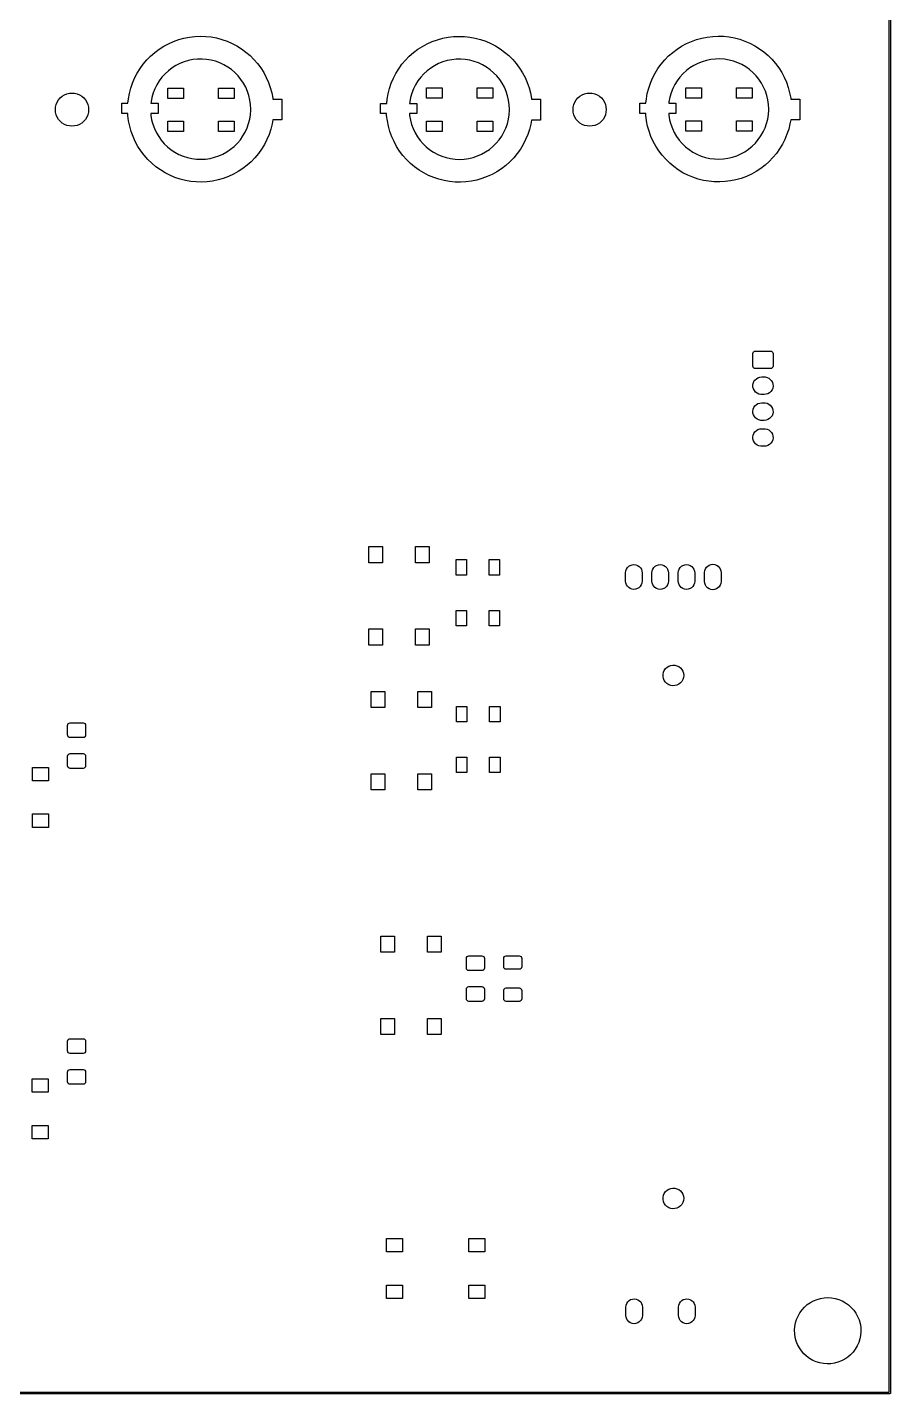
# Model space of a CAD drawing. Extents: x 0 to 360, y 0 to 260.
# Drawn here: x 276.8 to 360.1, y -0.1 to 131.9 of the extents above; entities that cross this region are included whole.
import ezdxf

# ---------------------------------------------------------------- set-up
doc = ezdxf.new("R2010")
doc.units = 0
doc.layers.add('BLACK', color=7, linetype='CONTINUOUS')

msp = doc.modelspace()

# ---------------------------------------------------------------- linework, layer by layer
at = {"layer": 'BLACK', "linetype": 'CONTINUOUS'}
for p, q in [((359.925, 0.075), (359.925, 259.925)), ((360.075, 260), (360.075, 0)), ((290.861, 130.491), (291.358, 130.669)), ((291.358, 130.669), (291.868, 130.809)), ((291.868, 130.809), (292.386, 130.91)), ((292.386, 130.91), (292.911, 130.972)), ((292.911, 130.972), (293.438, 130.995)), ((293.438, 130.995), (293.966, 130.978)), ((293.966, 130.978), (294.492, 130.921)), ((294.492, 130.921), (295.011, 130.825)), ((295.011, 130.825), (295.522, 130.691)), ((295.522, 130.691), (296.021, 130.518)), ((315.831, 130.481), (316.328, 130.659)), ((316.328, 130.659), (316.838, 130.799)), ((316.838, 130.799), (317.356, 130.9)), ((317.356, 130.9), (317.881, 130.962)), ((317.881, 130.962), (318.408, 130.985)), ((318.408, 130.985), (318.936, 130.968)), ((318.936, 130.968), (319.462, 130.911)), ((319.462, 130.911), (319.981, 130.815)), ((319.981, 130.815), (320.492, 130.681)), ((320.492, 130.681), (320.991, 130.508)), ((340.851, 130.501), (341.348, 130.679)), ((341.348, 130.679), (341.858, 130.819)), ((341.858, 130.819), (342.376, 130.92)), ((342.376, 130.92), (342.901, 130.982)), ((342.901, 130.982), (343.428, 131.005)), ((343.428, 131.005), (343.956, 130.988)), ((343.956, 130.988), (344.482, 130.931)), ((344.482, 130.931), (345.001, 130.835)), ((345.001, 130.835), (345.512, 130.701)), ((345.512, 130.701), (346.011, 130.528)), ((288.647, 129.078), (289.045, 129.426)), ((289.045, 129.426), (289.468, 129.743)), ((289.468, 129.743), (289.913, 130.027)), ((289.913, 130.027), (290.378, 130.277)), ((290.378, 130.277), (290.861, 130.491)), ((296.021, 130.518), (296.506, 130.309)), ((296.506, 130.309), (296.974, 130.064)), ((296.974, 130.064), (297.422, 129.784)), ((297.422, 129.784), (297.848, 129.472)), ((297.848, 129.472), (298.249, 129.129)), ((313.617, 129.068), (314.015, 129.416)), ((314.015, 129.416), (314.438, 129.733)), ((314.438, 129.733), (314.883, 130.017)), ((314.883, 130.017), (315.348, 130.267)), ((315.348, 130.267), (315.831, 130.481)), ((320.991, 130.508), (321.476, 130.299)), ((321.476, 130.299), (321.944, 130.054)), ((321.944, 130.054), (322.392, 129.774)), ((322.392, 129.774), (322.818, 129.462)), ((322.818, 129.462), (323.219, 129.119)), ((338.637, 129.088), (339.035, 129.436)), ((339.035, 129.436), (339.458, 129.753)), ((339.458, 129.753), (339.903, 130.037)), ((339.903, 130.037), (340.368, 130.287)), ((340.368, 130.287), (340.851, 130.501)), ((346.011, 130.528), (346.496, 130.319)), ((346.496, 130.319), (346.964, 130.074)), ((346.964, 130.074), (347.412, 129.794)), ((347.412, 129.794), (347.838, 129.482)), ((347.838, 129.482), (348.239, 129.139)), ((287.625, 127.871), (287.936, 128.299)), ((287.936, 128.299), (288.277, 128.702)), ((288.277, 128.702), (288.647, 129.078)), ((291.085, 128.163), (290.713, 127.929)), ((291.476, 128.363), (291.085, 128.163)), ((291.884, 128.526), (291.476, 128.363)), ((292.304, 128.651), (291.884, 128.526)), ((292.735, 128.738), (292.304, 128.651)), ((293.171, 128.785), (292.735, 128.738)), ((293.61, 128.793), (293.171, 128.785)), ((294.048, 128.761), (293.61, 128.793)), ((294.482, 128.689), (294.048, 128.761)), ((294.906, 128.578), (294.482, 128.689)), ((295.32, 128.43), (294.906, 128.578)), ((295.718, 128.244), (295.32, 128.43)), ((296.097, 128.023), (295.718, 128.244)), ((296.455, 127.769), (296.097, 128.023)), ((298.249, 129.129), (298.624, 128.756)), ((298.624, 128.756), (298.969, 128.357)), ((298.969, 128.357), (299.284, 127.932)), ((312.595, 127.861), (312.906, 128.289)), ((312.906, 128.289), (313.247, 128.692)), ((313.247, 128.692), (313.617, 129.068)), ((316.055, 128.153), (315.683, 127.919)), ((316.446, 128.353), (316.055, 128.153)), ((316.854, 128.516), (316.446, 128.353)), ((317.274, 128.641), (316.854, 128.516)), ((317.705, 128.728), (317.274, 128.641)), ((318.141, 128.775), (317.705, 128.728)), ((318.58, 128.783), (318.141, 128.775)), ((319.018, 128.751), (318.58, 128.783)), ((319.452, 128.679), (319.018, 128.751)), ((319.876, 128.568), (319.452, 128.679)), ((320.29, 128.42), (319.876, 128.568)), ((320.688, 128.234), (320.29, 128.42)), ((321.067, 128.013), (320.688, 128.234)), ((321.425, 127.759), (321.067, 128.013)), ((323.219, 129.119), (323.594, 128.746)), ((323.594, 128.746), (323.939, 128.347)), ((323.939, 128.347), (324.254, 127.922)), ((337.615, 127.881), (337.926, 128.309)), ((337.926, 128.309), (338.267, 128.712)), ((338.267, 128.712), (338.637, 129.088)), ((341.075, 128.173), (340.703, 127.939)), ((341.466, 128.373), (341.075, 128.173)), ((341.874, 128.536), (341.466, 128.373)), ((342.294, 128.661), (341.874, 128.536)), ((342.725, 128.748), (342.294, 128.661)), ((343.161, 128.795), (342.725, 128.748)), ((343.6, 128.803), (343.161, 128.795)), ((344.038, 128.771), (343.6, 128.803)), ((344.472, 128.699), (344.038, 128.771)), ((344.896, 128.588), (344.472, 128.699)), ((345.31, 128.44), (344.896, 128.588)), ((345.708, 128.254), (345.31, 128.44)), ((346.087, 128.033), (345.708, 128.254)), ((346.445, 127.779), (346.087, 128.033)), ((348.239, 129.139), (348.614, 128.766)), ((348.614, 128.766), (348.959, 128.367)), ((348.959, 128.367), (349.274, 127.942)), ((286.899, 126.466), (287.106, 126.952)), ((287.106, 126.952), (287.348, 127.422)), ((287.348, 127.422), (287.625, 127.871)), ((289.482, 126.689), (289.251, 126.316)), ((289.746, 127.04), (289.482, 126.689)), ((290.041, 127.365), (289.746, 127.04)), ((290.364, 127.663), (290.041, 127.365)), ((290.713, 127.929), (290.364, 127.663)), ((296.788, 127.483), (296.455, 127.769)), ((297.094, 127.168), (296.788, 127.483)), ((297.371, 126.827), (297.094, 127.168)), ((297.615, 126.462), (297.371, 126.827)), ((299.284, 127.932), (299.566, 127.486)), ((299.566, 127.486), (299.813, 127.019)), ((299.813, 127.019), (300.025, 126.535)), ((311.869, 126.456), (312.076, 126.942)), ((312.076, 126.942), (312.318, 127.412)), ((312.318, 127.412), (312.595, 127.861)), ((314.452, 126.679), (314.221, 126.306)), ((314.716, 127.03), (314.452, 126.679)), ((315.011, 127.355), (314.716, 127.03)), ((315.334, 127.653), (315.011, 127.355)), ((315.683, 127.919), (315.334, 127.653)), ((321.758, 127.473), (321.425, 127.759)), ((322.064, 127.158), (321.758, 127.473)), ((322.341, 126.817), (322.064, 127.158)), ((322.585, 126.452), (322.341, 126.817)), ((324.254, 127.922), (324.536, 127.476)), ((324.536, 127.476), (324.783, 127.009)), ((324.783, 127.009), (324.995, 126.525)), ((336.889, 126.476), (337.096, 126.962)), ((337.096, 126.962), (337.338, 127.432)), ((337.338, 127.432), (337.615, 127.881)), ((339.472, 126.699), (339.241, 126.326)), ((339.736, 127.05), (339.472, 126.699)), ((340.031, 127.375), (339.736, 127.05)), ((340.354, 127.673), (340.031, 127.375)), ((340.703, 127.939), (340.354, 127.673)), ((346.778, 127.493), (346.445, 127.779)), ((347.084, 127.178), (346.778, 127.493)), ((347.361, 126.837), (347.084, 127.178)), ((347.605, 126.472), (347.361, 126.837)), ((349.274, 127.942), (349.556, 127.496)), ((349.556, 127.496), (349.803, 127.029)), ((349.803, 127.029), (350.015, 126.545)), ((280.12, 125.204), (280.334, 125.336)), ((280.334, 125.336), (280.566, 125.432)), ((280.566, 125.432), (280.81, 125.49)), ((280.81, 125.49), (281.06, 125.51)), ((281.06, 125.51), (281.31, 125.49)), ((281.31, 125.49), (281.554, 125.432)), ((281.554, 125.432), (281.786, 125.336)), ((281.786, 125.336), (282, 125.204)), ((286.504, 124.935), (286.597, 125.455)), ((286.597, 125.455), (286.729, 125.966)), ((286.729, 125.966), (286.899, 126.466)), ((288.894, 125.515), (288.771, 125.093)), ((289.054, 125.924), (288.894, 125.515)), ((289.251, 126.316), (289.054, 125.924)), ((290.315, 124.99), (290.315, 125.99)), ((290.315, 125.99), (291.815, 125.99)), ((291.815, 125.99), (291.815, 124.99)), ((295.215, 124.99), (295.215, 125.99)), ((295.215, 125.99), (296.715, 125.99)), ((296.715, 125.99), (296.715, 124.99)), ((297.825, 126.077), (297.615, 126.462)), ((298, 125.674), (297.825, 126.077)), ((298.137, 125.257), (298, 125.674)), ((300.025, 126.535), (300.2, 126.037)), ((300.2, 126.037), (300.337, 125.527)), ((300.337, 125.527), (300.436, 125.008)), ((311.474, 124.925), (311.567, 125.445)), ((311.567, 125.445), (311.699, 125.956)), ((311.699, 125.956), (311.869, 126.456)), ((313.864, 125.505), (313.741, 125.083)), ((314.024, 125.914), (313.864, 125.505)), ((314.221, 126.306), (314.024, 125.914)), ((315.28, 125.01), (315.28, 126.01)), ((315.28, 126.01), (316.78, 126.01)), ((316.78, 126.01), (316.78, 125.01)), ((320.18, 125.01), (320.18, 126.01)), ((320.18, 126.01), (321.68, 126.01)), ((321.68, 126.01), (321.68, 125.01)), ((322.795, 126.067), (322.585, 126.452)), ((322.97, 125.664), (322.795, 126.067)), ((323.107, 125.247), (322.97, 125.664)), ((324.995, 126.525), (325.17, 126.027)), ((325.17, 126.027), (325.307, 125.517)), ((325.307, 125.517), (325.406, 124.998)), ((330.08, 125.204), (330.294, 125.336)), ((330.294, 125.336), (330.526, 125.432)), ((330.526, 125.432), (330.77, 125.49)), ((330.77, 125.49), (331.02, 125.51)), ((331.02, 125.51), (331.27, 125.49)), ((331.27, 125.49), (331.514, 125.432)), ((331.514, 125.432), (331.746, 125.336)), ((331.746, 125.336), (331.96, 125.204)), ((336.494, 124.945), (336.587, 125.465)), ((336.587, 125.465), (336.719, 125.976)), ((336.719, 125.976), (336.889, 126.476)), ((338.884, 125.525), (338.761, 125.103)), ((339.044, 125.934), (338.884, 125.525)), ((339.241, 126.326), (339.044, 125.934)), ((340.305, 125.015), (340.305, 126.015)), ((340.305, 126.015), (341.805, 126.015)), ((341.805, 126.015), (341.805, 125.015)), ((345.205, 125.015), (345.205, 126.015)), ((345.205, 126.015), (346.705, 126.015)), ((346.705, 126.015), (346.705, 125.015)), ((347.815, 126.087), (347.605, 126.472)), ((347.99, 125.684), (347.815, 126.087)), ((348.127, 125.267), (347.99, 125.684)), ((350.015, 126.545), (350.19, 126.047)), ((350.19, 126.047), (350.327, 125.537)), ((350.327, 125.537), (350.426, 125.018)), ((279.46, 123.91), (279.48, 124.16)), ((279.48, 124.16), (279.538, 124.404)), ((279.538, 124.404), (279.634, 124.636)), ((279.634, 124.636), (279.766, 124.85)), ((279.766, 124.85), (279.929, 125.041)), ((279.929, 125.041), (280.12, 125.204)), ((282, 125.204), (282.191, 125.041)), ((282.191, 125.041), (282.354, 124.85)), ((282.354, 124.85), (282.486, 124.636)), ((282.486, 124.636), (282.582, 124.404)), ((282.582, 124.404), (282.64, 124.16)), ((282.64, 124.16), (282.66, 123.91)), ((285.865, 123.531), (285.865, 124.52)), ((285.865, 124.52), (286.462, 124.52)), ((286.462, 124.52), (286.504, 124.935)), ((288.688, 124.662), (288.673, 124.52)), ((288.673, 124.52), (289.365, 124.52)), ((288.771, 125.093), (288.688, 124.662)), ((289.365, 124.52), (289.365, 123.531)), ((291.815, 124.99), (290.315, 124.99)), ((296.715, 124.99), (295.215, 124.99)), ((298.235, 124.829), (298.137, 125.257)), ((298.295, 124.394), (298.235, 124.829)), ((298.315, 123.955), (298.295, 124.394)), ((300.436, 125.008), (300.446, 124.915)), ((300.446, 124.915), (301.315, 124.915)), ((301.315, 124.915), (301.315, 122.915)), ((310.835, 123.521), (310.835, 124.51)), ((310.835, 124.51), (311.432, 124.51)), ((311.432, 124.51), (311.474, 124.925)), ((313.658, 124.652), (313.643, 124.51)), ((313.643, 124.51), (314.335, 124.51)), ((313.741, 125.083), (313.658, 124.652)), ((314.335, 124.51), (314.335, 123.521)), ((316.78, 125.01), (315.28, 125.01)), ((321.68, 125.01), (320.18, 125.01)), ((323.205, 124.819), (323.107, 125.247)), ((323.265, 124.384), (323.205, 124.819)), ((323.285, 123.945), (323.265, 124.384)), ((325.406, 124.998), (325.416, 124.905)), ((325.416, 124.905), (326.285, 124.905)), ((326.285, 124.905), (326.285, 122.905)), ((329.42, 123.91), (329.44, 124.16)), ((329.44, 124.16), (329.498, 124.404)), ((329.498, 124.404), (329.594, 124.636)), ((329.594, 124.636), (329.726, 124.85)), ((329.726, 124.85), (329.889, 125.041)), ((329.889, 125.041), (330.08, 125.204)), ((331.96, 125.204), (332.151, 125.041)), ((332.151, 125.041), (332.314, 124.85)), ((332.314, 124.85), (332.446, 124.636)), ((332.446, 124.636), (332.542, 124.404)), ((332.542, 124.404), (332.6, 124.16)), ((332.6, 124.16), (332.62, 123.91)), ((335.855, 123.541), (335.855, 124.53)), ((335.855, 124.53), (336.452, 124.53)), ((336.452, 124.53), (336.494, 124.945)), ((338.678, 124.672), (338.663, 124.53)), ((338.663, 124.53), (339.355, 124.53)), ((338.761, 125.103), (338.678, 124.672)), ((339.355, 124.53), (339.355, 123.541)), ((341.805, 125.015), (340.305, 125.015)), ((346.705, 125.015), (345.205, 125.015)), ((348.225, 124.839), (348.127, 125.267)), ((348.285, 124.404), (348.225, 124.839)), ((348.305, 123.965), (348.285, 124.404)), ((350.426, 125.018), (350.436, 124.925)), ((350.436, 124.925), (351.305, 124.925)), ((351.305, 124.925), (351.305, 122.925)), ((279.48, 123.66), (279.46, 123.91)), ((279.538, 123.416), (279.48, 123.66)), ((279.634, 123.184), (279.538, 123.416)), ((279.766, 122.97), (279.634, 123.184)), ((279.929, 122.779), (279.766, 122.97)), ((280.12, 122.616), (279.929, 122.779)), ((282.191, 122.779), (282, 122.616)), ((282.354, 122.97), (282.191, 122.779)), ((282.486, 123.184), (282.354, 122.97)), ((282.582, 123.416), (282.486, 123.184)), ((282.64, 123.66), (282.582, 123.416)), ((282.66, 123.91), (282.64, 123.66)), ((286.453, 123.531), (285.865, 123.531)), ((286.461, 123.354), (286.453, 123.531)), ((286.526, 122.83), (286.461, 123.354)), ((286.63, 122.312), (286.526, 122.83)), ((289.365, 123.531), (288.659, 123.531)), ((288.659, 123.531), (288.674, 123.349)), ((288.674, 123.349), (288.749, 122.916)), ((288.749, 122.916), (288.862, 122.492)), ((290.315, 121.79), (290.315, 122.79)), ((290.315, 122.79), (291.815, 122.79)), ((291.815, 122.79), (291.815, 121.79)), ((295.215, 121.79), (295.215, 122.79)), ((295.215, 122.79), (296.715, 122.79)), ((296.715, 122.79), (296.715, 121.79)), ((298.108, 122.556), (298.216, 122.982)), ((298.216, 122.982), (298.285, 123.416)), ((298.285, 123.416), (298.314, 123.854)), ((298.314, 123.854), (298.315, 123.955)), ((300.434, 122.915), (300.369, 122.528)), ((301.315, 122.915), (300.434, 122.915)), ((311.423, 123.521), (310.835, 123.521)), ((311.431, 123.344), (311.423, 123.521)), ((311.496, 122.82), (311.431, 123.344)), ((311.6, 122.302), (311.496, 122.82)), ((314.335, 123.521), (313.629, 123.521)), ((313.629, 123.521), (313.644, 123.339)), ((313.644, 123.339), (313.719, 122.906)), ((313.719, 122.906), (313.832, 122.482)), ((315.28, 121.81), (315.28, 122.81)), ((315.28, 122.81), (316.78, 122.81)), ((316.78, 122.81), (316.78, 121.81)), ((320.18, 121.81), (320.18, 122.81)), ((320.18, 122.81), (321.68, 122.81)), ((321.68, 122.81), (321.68, 121.81)), ((323.078, 122.546), (323.186, 122.972)), ((323.186, 122.972), (323.255, 123.406)), ((323.255, 123.406), (323.284, 123.844)), ((323.284, 123.844), (323.285, 123.945)), ((325.404, 122.905), (325.339, 122.518)), ((326.285, 122.905), (325.404, 122.905)), ((329.44, 123.66), (329.42, 123.91)), ((329.498, 123.416), (329.44, 123.66)), ((329.594, 123.184), (329.498, 123.416)), ((329.726, 122.97), (329.594, 123.184)), ((329.889, 122.779), (329.726, 122.97)), ((330.08, 122.616), (329.889, 122.779)), ((332.151, 122.779), (331.96, 122.616)), ((332.314, 122.97), (332.151, 122.779)), ((332.446, 123.184), (332.314, 122.97)), ((332.542, 123.416), (332.446, 123.184)), ((332.6, 123.66), (332.542, 123.416)), ((332.62, 123.91), (332.6, 123.66)), ((336.443, 123.541), (335.855, 123.541)), ((336.451, 123.364), (336.443, 123.541)), ((336.516, 122.84), (336.451, 123.364)), ((336.62, 122.322), (336.516, 122.84)), ((339.355, 123.541), (338.649, 123.541)), ((338.649, 123.541), (338.664, 123.359)), ((338.664, 123.359), (338.739, 122.926)), ((338.739, 122.926), (338.852, 122.502)), ((340.305, 121.815), (340.305, 122.815)), ((340.305, 122.815), (341.805, 122.815)), ((341.805, 122.815), (341.805, 121.815)), ((345.205, 121.815), (345.205, 122.815)), ((345.205, 122.815), (346.705, 122.815)), ((346.705, 122.815), (346.705, 121.815)), ((348.098, 122.566), (348.206, 122.992)), ((348.206, 122.992), (348.275, 123.426)), ((348.275, 123.426), (348.304, 123.864)), ((348.304, 123.864), (348.305, 123.965)), ((350.424, 122.925), (350.359, 122.538)), ((351.305, 122.925), (350.424, 122.925)), ((280.334, 122.484), (280.12, 122.616)), ((280.566, 122.388), (280.334, 122.484)), ((280.81, 122.33), (280.566, 122.388)), ((281.06, 122.31), (280.81, 122.33)), ((281.31, 122.33), (281.06, 122.31)), ((281.554, 122.388), (281.31, 122.33)), ((281.786, 122.484), (281.554, 122.388)), ((282, 122.616), (281.786, 122.484)), ((286.773, 121.803), (286.63, 122.312)), ((286.953, 121.307), (286.773, 121.803)), ((288.862, 122.492), (289.014, 122.08)), ((289.014, 122.08), (289.202, 121.683)), ((289.202, 121.683), (289.426, 121.305)), ((291.815, 121.79), (290.315, 121.79)), ((296.715, 121.79), (295.215, 121.79)), ((297.562, 121.362), (297.78, 121.743)), ((297.78, 121.743), (297.963, 122.142)), ((297.963, 122.142), (298.108, 122.556)), ((300.078, 121.513), (299.876, 121.025)), ((300.242, 122.015), (300.078, 121.513)), ((300.369, 122.528), (300.242, 122.015)), ((311.743, 121.793), (311.6, 122.302)), ((311.923, 121.297), (311.743, 121.793)), ((313.832, 122.482), (313.984, 122.07)), ((313.984, 122.07), (314.172, 121.673)), ((314.172, 121.673), (314.396, 121.295)), ((316.78, 121.81), (315.28, 121.81)), ((321.68, 121.81), (320.18, 121.81)), ((322.532, 121.352), (322.75, 121.733)), ((322.75, 121.733), (322.933, 122.132)), ((322.933, 122.132), (323.078, 122.546)), ((325.048, 121.503), (324.846, 121.015)), ((325.212, 122.005), (325.048, 121.503)), ((325.339, 122.518), (325.212, 122.005)), ((330.294, 122.484), (330.08, 122.616)), ((330.526, 122.388), (330.294, 122.484)), ((330.77, 122.33), (330.526, 122.388)), ((331.02, 122.31), (330.77, 122.33)), ((331.27, 122.33), (331.02, 122.31)), ((331.514, 122.388), (331.27, 122.33)), ((331.746, 122.484), (331.514, 122.388)), ((331.96, 122.616), (331.746, 122.484)), ((336.763, 121.813), (336.62, 122.322)), ((336.943, 121.317), (336.763, 121.813)), ((338.852, 122.502), (339.004, 122.09)), ((339.004, 122.09), (339.192, 121.693)), ((339.192, 121.693), (339.416, 121.315)), ((341.805, 121.815), (340.305, 121.815)), ((346.705, 121.815), (345.205, 121.815)), ((347.552, 121.372), (347.77, 121.753)), ((347.77, 121.753), (347.953, 122.152)), ((347.953, 122.152), (348.098, 122.566)), ((350.068, 121.523), (349.866, 121.035)), ((350.232, 122.025), (350.068, 121.523)), ((350.359, 122.538), (350.232, 122.025)), ((287.17, 120.825), (286.953, 121.307)), ((287.422, 120.361), (287.17, 120.825)), ((287.709, 119.917), (287.422, 120.361)), ((289.426, 121.305), (289.682, 120.949)), ((289.682, 120.949), (289.971, 120.618)), ((289.971, 120.618), (290.287, 120.314)), ((290.287, 120.314), (290.631, 120.04)), ((296.011, 119.833), (296.374, 120.08)), ((296.374, 120.08), (296.714, 120.359)), ((296.714, 120.359), (297.026, 120.667)), ((297.026, 120.667), (297.31, 121.002)), ((297.31, 121.002), (297.562, 121.362)), ((299.366, 120.1), (299.06, 119.67)), ((299.638, 120.553), (299.366, 120.1)), ((299.876, 121.025), (299.638, 120.553)), ((312.14, 120.815), (311.923, 121.297)), ((312.392, 120.351), (312.14, 120.815)), ((312.679, 119.907), (312.392, 120.351)), ((314.396, 121.295), (314.652, 120.939)), ((314.652, 120.939), (314.941, 120.608)), ((314.941, 120.608), (315.257, 120.304)), ((315.257, 120.304), (315.601, 120.03)), ((320.981, 119.823), (321.344, 120.07)), ((321.344, 120.07), (321.684, 120.349)), ((321.684, 120.349), (321.996, 120.657)), ((321.996, 120.657), (322.28, 120.992)), ((322.28, 120.992), (322.532, 121.352)), ((324.336, 120.09), (324.03, 119.66)), ((324.608, 120.543), (324.336, 120.09)), ((324.846, 121.015), (324.608, 120.543)), ((337.16, 120.835), (336.943, 121.317)), ((337.412, 120.371), (337.16, 120.835)), ((337.699, 119.927), (337.412, 120.371)), ((339.416, 121.315), (339.672, 120.959)), ((339.672, 120.959), (339.961, 120.628)), ((339.961, 120.628), (340.277, 120.324)), ((340.277, 120.324), (340.621, 120.05)), ((346.001, 119.843), (346.364, 120.09)), ((346.364, 120.09), (346.704, 120.369)), ((346.704, 120.369), (347.016, 120.677)), ((347.016, 120.677), (347.3, 121.012)), ((347.3, 121.012), (347.552, 121.372)), ((349.356, 120.11), (349.05, 119.68)), ((349.628, 120.563), (349.356, 120.11)), ((349.866, 121.035), (349.628, 120.563)), ((288.028, 119.496), (287.709, 119.917)), ((288.377, 119.1), (288.028, 119.496)), ((288.756, 118.732), (288.377, 119.1)), ((290.631, 120.04), (290.997, 119.798)), ((290.997, 119.798), (291.384, 119.591)), ((291.384, 119.591), (291.788, 119.419)), ((291.788, 119.419), (292.206, 119.285)), ((292.206, 119.285), (292.635, 119.189)), ((292.635, 119.189), (293.07, 119.132)), ((293.07, 119.132), (293.509, 119.116)), ((293.509, 119.116), (293.948, 119.139)), ((293.948, 119.139), (294.382, 119.201)), ((294.382, 119.201), (294.809, 119.303)), ((294.809, 119.303), (295.225, 119.443)), ((295.225, 119.443), (295.627, 119.62)), ((295.627, 119.62), (296.011, 119.833)), ((298.357, 118.883), (297.963, 118.531)), ((298.723, 119.263), (298.357, 118.883)), ((299.06, 119.67), (298.723, 119.263)), ((312.998, 119.486), (312.679, 119.907)), ((313.347, 119.09), (312.998, 119.486)), ((313.726, 118.722), (313.347, 119.09)), ((315.601, 120.03), (315.967, 119.788)), ((315.967, 119.788), (316.354, 119.581)), ((316.354, 119.581), (316.758, 119.409)), ((316.758, 119.409), (317.176, 119.275)), ((317.176, 119.275), (317.605, 119.179)), ((317.605, 119.179), (318.04, 119.122)), ((318.04, 119.122), (318.479, 119.106)), ((318.479, 119.106), (318.918, 119.129)), ((318.918, 119.129), (319.352, 119.191)), ((319.352, 119.191), (319.779, 119.293)), ((319.779, 119.293), (320.195, 119.433)), ((320.195, 119.433), (320.597, 119.61)), ((320.597, 119.61), (320.981, 119.823)), ((323.327, 118.873), (322.933, 118.521)), ((323.693, 119.253), (323.327, 118.873)), ((324.03, 119.66), (323.693, 119.253)), ((338.018, 119.506), (337.699, 119.927)), ((338.367, 119.11), (338.018, 119.506)), ((338.746, 118.742), (338.367, 119.11)), ((339.151, 118.403), (338.746, 118.742)), ((340.621, 120.05), (340.987, 119.808)), ((340.987, 119.808), (341.374, 119.601)), ((341.374, 119.601), (341.778, 119.429)), ((341.778, 119.429), (342.196, 119.295)), ((342.196, 119.295), (342.625, 119.199)), ((342.625, 119.199), (343.06, 119.142)), ((343.06, 119.142), (343.499, 119.126)), ((343.499, 119.126), (343.938, 119.149)), ((343.938, 119.149), (344.372, 119.211)), ((344.372, 119.211), (344.799, 119.313)), ((344.799, 119.313), (345.215, 119.453)), ((345.215, 119.453), (345.617, 119.63)), ((345.617, 119.63), (346.001, 119.843)), ((348.347, 118.893), (347.953, 118.541)), ((348.713, 119.273), (348.347, 118.893)), ((349.05, 119.68), (348.713, 119.273)), ((289.161, 118.393), (288.756, 118.732)), ((289.59, 118.085), (289.161, 118.393)), ((290.041, 117.81), (289.59, 118.085)), ((290.511, 117.57), (290.041, 117.81)), ((290.998, 117.366), (290.511, 117.57)), ((296.158, 117.447), (295.662, 117.264)), ((296.638, 117.666), (296.158, 117.447)), ((297.101, 117.921), (296.638, 117.666)), ((297.543, 118.21), (297.101, 117.921)), ((297.963, 118.531), (297.543, 118.21)), ((314.131, 118.383), (313.726, 118.722)), ((314.56, 118.075), (314.131, 118.383)), ((315.011, 117.8), (314.56, 118.075)), ((315.481, 117.56), (315.011, 117.8)), ((315.968, 117.356), (315.481, 117.56)), ((321.128, 117.437), (320.632, 117.254)), ((321.608, 117.656), (321.128, 117.437)), ((322.071, 117.911), (321.608, 117.656)), ((322.513, 118.2), (322.071, 117.911)), ((322.933, 118.521), (322.513, 118.2)), ((339.58, 118.095), (339.151, 118.403)), ((340.031, 117.82), (339.58, 118.095)), ((340.501, 117.58), (340.031, 117.82)), ((340.988, 117.376), (340.501, 117.58)), ((346.148, 117.457), (345.652, 117.274)), ((346.628, 117.676), (346.148, 117.457)), ((347.091, 117.931), (346.628, 117.676)), ((347.533, 118.22), (347.091, 117.931)), ((347.953, 118.541), (347.533, 118.22)), ((291.499, 117.198), (290.998, 117.366)), ((292.012, 117.069), (291.499, 117.198)), ((292.532, 116.979), (292.012, 117.069)), ((293.058, 116.928), (292.532, 116.979)), ((293.586, 116.916), (293.058, 116.928)), ((294.113, 116.944), (293.586, 116.916)), ((294.637, 117.012), (294.113, 116.944)), ((295.155, 117.119), (294.637, 117.012)), ((295.662, 117.264), (295.155, 117.119)), ((316.469, 117.188), (315.968, 117.356)), ((316.982, 117.059), (316.469, 117.188)), ((317.502, 116.969), (316.982, 117.059)), ((318.028, 116.918), (317.502, 116.969)), ((318.556, 116.906), (318.028, 116.918)), ((319.083, 116.934), (318.556, 116.906)), ((319.607, 117.002), (319.083, 116.934)), ((320.125, 117.109), (319.607, 117.002)), ((320.632, 117.254), (320.125, 117.109)), ((341.489, 117.208), (340.988, 117.376)), ((342.002, 117.079), (341.489, 117.208)), ((342.522, 116.989), (342.002, 117.079)), ((343.048, 116.938), (342.522, 116.989)), ((343.576, 116.926), (343.048, 116.938)), ((344.103, 116.954), (343.576, 116.926)), ((344.627, 117.022), (344.103, 116.954)), ((345.145, 117.129), (344.627, 117.022)), ((345.652, 117.274), (345.145, 117.129)), ((346.775, 100.35), (346.794, 100.446)), ((346.775, 99.15), (346.775, 100.35)), ((346.794, 100.446), (346.848, 100.527)), ((346.848, 100.527), (346.929, 100.581)), ((346.929, 100.581), (347.025, 100.6)), ((347.025, 100.6), (348.475, 100.6)), ((348.475, 100.6), (348.571, 100.581)), ((348.571, 100.581), (348.652, 100.527)), ((348.652, 100.527), (348.706, 100.446)), ((348.706, 100.446), (348.725, 100.35)), ((348.725, 100.35), (348.725, 99.15)), ((346.794, 99.0543), (346.775, 99.15)), ((346.848, 98.9732), (346.794, 99.0543)), ((346.929, 98.919), (346.848, 98.9732)), ((348.652, 98.9732), (348.571, 98.919)), ((348.706, 99.0543), (348.652, 98.9732)), ((348.725, 99.15), (348.706, 99.0543)), ((346.806, 97.4786), (346.874, 97.6491)), ((346.874, 97.6491), (346.978, 97.8009)), ((347.025, 98.9), (346.929, 98.919)), ((346.978, 97.8009), (347.111, 97.927)), ((348.475, 98.9), (347.025, 98.9)), ((347.111, 97.927), (347.268, 98.0216)), ((347.268, 98.0216), (347.442, 98.0802)), ((347.442, 98.0802), (347.625, 98.1)), ((347.625, 98.1), (347.875, 98.1)), ((347.875, 98.1), (347.97, 98.0947)), ((347.97, 98.0947), (348.149, 98.0547)), ((348.149, 98.0547), (348.315, 97.9771)), ((348.315, 97.9771), (348.461, 97.8655)), ((348.461, 97.8655), (348.58, 97.7253)), ((348.571, 98.919), (348.475, 98.9)), ((348.58, 97.7253), (348.665, 97.5629)), ((346.776, 97.2974), (346.806, 97.4786)), ((346.786, 97.1141), (346.776, 97.2974)), ((346.835, 96.9371), (346.786, 97.1141)), ((346.92, 96.7747), (346.835, 96.9371)), ((347.039, 96.6345), (346.92, 96.7747)), ((347.185, 96.5229), (347.039, 96.6345)), ((347.351, 96.4453), (347.185, 96.5229)), ((347.53, 96.4053), (347.351, 96.4453)), ((347.625, 96.4), (347.53, 96.4053)), ((347.875, 96.4), (347.625, 96.4)), ((348.058, 96.4198), (347.875, 96.4)), ((348.232, 96.4784), (348.058, 96.4198)), ((348.389, 96.5729), (348.232, 96.4784)), ((348.522, 96.6991), (348.389, 96.5729)), ((348.626, 96.8509), (348.522, 96.6991)), ((348.694, 97.0214), (348.626, 96.8509)), ((348.665, 97.5629), (348.714, 97.3859)), ((348.724, 97.2026), (348.694, 97.0214)), ((348.714, 97.3859), (348.724, 97.2026)), ((346.806, 94.9786), (346.874, 95.1491)), ((346.874, 95.1491), (346.978, 95.3009)), ((346.978, 95.3009), (347.111, 95.427)), ((347.111, 95.427), (347.268, 95.5216)), ((347.268, 95.5216), (347.442, 95.5802)), ((347.442, 95.5802), (347.625, 95.6)), ((347.625, 95.6), (347.875, 95.6)), ((347.875, 95.6), (347.97, 95.5947)), ((347.97, 95.5947), (348.149, 95.5547)), ((348.149, 95.5547), (348.315, 95.4771)), ((348.315, 95.4771), (348.461, 95.3655)), ((348.461, 95.3655), (348.58, 95.2253)), ((348.58, 95.2253), (348.665, 95.0629)), ((348.665, 95.0629), (348.714, 94.8859)), ((346.776, 94.7974), (346.806, 94.9786)), ((346.786, 94.6141), (346.776, 94.7974)), ((346.835, 94.4371), (346.786, 94.6141)), ((346.92, 94.2747), (346.835, 94.4371)), ((347.039, 94.1345), (346.92, 94.2747)), ((347.185, 94.0229), (347.039, 94.1345)), ((347.351, 93.9453), (347.185, 94.0229)), ((347.53, 93.9053), (347.351, 93.9453)), ((347.625, 93.9), (347.53, 93.9053)), ((347.875, 93.9), (347.625, 93.9)), ((348.058, 93.9198), (347.875, 93.9)), ((348.232, 93.9784), (348.058, 93.9198)), ((348.389, 94.0729), (348.232, 93.9784)), ((348.522, 94.1991), (348.389, 94.0729)), ((348.626, 94.3509), (348.522, 94.1991)), ((348.694, 94.5214), (348.626, 94.3509)), ((348.724, 94.7026), (348.694, 94.5214)), ((348.714, 94.8859), (348.724, 94.7026)), ((346.776, 92.2974), (346.806, 92.4786)), ((346.806, 92.4786), (346.874, 92.6491)), ((346.874, 92.6491), (346.978, 92.8009)), ((346.978, 92.8009), (347.111, 92.927)), ((347.111, 92.927), (347.268, 93.0216)), ((347.268, 93.0216), (347.442, 93.0802)), ((347.442, 93.0802), (347.625, 93.1)), ((347.625, 93.1), (347.875, 93.1)), ((347.875, 93.1), (347.97, 93.0947)), ((347.97, 93.0947), (348.149, 93.0547)), ((348.149, 93.0547), (348.315, 92.9771)), ((348.315, 92.9771), (348.461, 92.8655)), ((348.461, 92.8655), (348.58, 92.7253)), ((348.58, 92.7253), (348.665, 92.5629)), ((348.665, 92.5629), (348.714, 92.3859)), ((348.714, 92.3859), (348.724, 92.2026)), ((346.786, 92.1141), (346.776, 92.2974)), ((346.835, 91.9371), (346.786, 92.1141)), ((346.92, 91.7747), (346.835, 91.9371)), ((347.039, 91.6345), (346.92, 91.7747)), ((347.185, 91.5229), (347.039, 91.6345)), ((347.351, 91.4453), (347.185, 91.5229)), ((347.53, 91.4053), (347.351, 91.4453)), ((347.625, 91.4), (347.53, 91.4053)), ((347.875, 91.4), (347.625, 91.4)), ((348.058, 91.4198), (347.875, 91.4)), ((348.232, 91.4784), (348.058, 91.4198)), ((348.389, 91.5729), (348.232, 91.4784)), ((348.522, 91.6991), (348.389, 91.5729)), ((348.626, 91.8509), (348.522, 91.6991)), ((348.694, 92.0214), (348.626, 91.8509)), ((348.724, 92.2026), (348.694, 92.0214)), ((309.72, 80.16), (309.72, 81.71)), ((309.72, 81.71), (311.02, 81.71)), ((311.02, 81.71), (311.02, 80.16)), ((314.22, 80.16), (314.22, 81.71)), ((314.22, 81.71), (315.52, 81.71)), ((315.52, 81.71), (315.52, 80.16)), ((311.02, 80.16), (309.72, 80.16)), ((315.52, 80.16), (314.22, 80.16)), ((318.13, 78.96), (318.13, 80.46)), ((318.13, 80.46), (319.13, 80.46)), ((319.13, 80.46), (319.13, 78.96)), ((321.33, 78.96), (321.33, 80.46)), ((321.33, 80.46), (322.33, 80.46)), ((322.33, 80.46), (322.33, 78.96)), ((334.49, 79.1912), (334.512, 79.3681)), ((334.49, 79.18), (334.49, 79.1912)), ((334.49, 78.38), (334.49, 79.18)), ((334.512, 79.3681), (334.573, 79.5357)), ((334.573, 79.5357), (334.67, 79.6856)), ((334.67, 79.6856), (334.797, 79.8104)), ((334.797, 79.8104), (334.949, 79.9039)), ((334.949, 79.9039), (335.118, 79.9613)), ((335.118, 79.9613), (335.296, 79.98)), ((335.296, 79.98), (335.473, 79.9589)), ((335.473, 79.9589), (335.641, 79.899)), ((335.641, 79.899), (335.791, 79.8035)), ((335.791, 79.8035), (335.917, 79.6769)), ((335.917, 79.6769), (336.011, 79.5257)), ((336.011, 79.5257), (336.07, 79.3572)), ((336.07, 79.3572), (336.09, 79.18)), ((336.09, 79.18), (336.09, 78.38)), ((337.03, 79.1912), (337.052, 79.3681)), ((337.03, 79.18), (337.03, 79.1912)), ((337.03, 78.38), (337.03, 79.18)), ((337.052, 79.3681), (337.113, 79.5357)), ((337.113, 79.5357), (337.21, 79.6856)), ((337.21, 79.6856), (337.337, 79.8104)), ((337.337, 79.8104), (337.489, 79.9039)), ((337.489, 79.9039), (337.658, 79.9613)), ((337.658, 79.9613), (337.836, 79.98)), ((337.836, 79.98), (338.013, 79.9589)), ((338.013, 79.9589), (338.181, 79.899)), ((338.181, 79.899), (338.331, 79.8035)), ((338.331, 79.8035), (338.457, 79.6769)), ((338.457, 79.6769), (338.551, 79.5257)), ((338.551, 79.5257), (338.61, 79.3572)), ((338.61, 79.3572), (338.63, 79.18)), ((338.63, 79.18), (338.63, 78.38)), ((339.57, 79.1912), (339.592, 79.3681)), ((339.57, 79.18), (339.57, 79.1912)), ((339.57, 78.38), (339.57, 79.18)), ((339.592, 79.3681), (339.653, 79.5357)), ((339.653, 79.5357), (339.75, 79.6856)), ((339.75, 79.6856), (339.877, 79.8104)), ((339.877, 79.8104), (340.029, 79.9039)), ((340.029, 79.9039), (340.198, 79.9613)), ((340.198, 79.9613), (340.376, 79.98)), ((340.376, 79.98), (340.553, 79.9589)), ((340.553, 79.9589), (340.721, 79.899)), ((340.721, 79.899), (340.871, 79.8035)), ((340.871, 79.8035), (340.997, 79.6769)), ((340.997, 79.6769), (341.091, 79.5257)), ((341.091, 79.5257), (341.15, 79.3572)), ((341.15, 79.3572), (341.17, 79.18)), ((341.17, 79.18), (341.17, 78.38)), ((342.11, 79.2222), (342.132, 79.3991)), ((342.11, 79.211), (342.11, 79.2222)), ((342.11, 78.349), (342.11, 79.211)), ((342.132, 79.3991), (342.193, 79.5667)), ((342.193, 79.5667), (342.29, 79.7166)), ((342.29, 79.7166), (342.417, 79.8414)), ((342.417, 79.8414), (342.569, 79.9349)), ((342.569, 79.9349), (342.738, 79.9923)), ((342.738, 79.9923), (342.916, 80.011)), ((342.916, 80.011), (343.093, 79.9899)), ((343.093, 79.9899), (343.261, 79.93)), ((343.261, 79.93), (343.411, 79.8345)), ((343.411, 79.8345), (343.537, 79.7079)), ((343.537, 79.7079), (343.631, 79.5567)), ((343.631, 79.5567), (343.69, 79.3882)), ((343.69, 79.3882), (343.71, 79.211)), ((343.71, 79.211), (343.71, 78.349)), ((319.13, 78.96), (318.13, 78.96)), ((322.33, 78.96), (321.33, 78.96)), ((334.51, 78.2028), (334.49, 78.38)), ((334.569, 78.0343), (334.51, 78.2028)), ((334.663, 77.8831), (334.569, 78.0343)), ((334.789, 77.7565), (334.663, 77.8831)), ((335.91, 77.8744), (335.783, 77.7496)), ((336.007, 78.0243), (335.91, 77.8744)), ((336.068, 78.1919), (336.007, 78.0243)), ((336.09, 78.3688), (336.068, 78.1919)), ((336.09, 78.38), (336.09, 78.3688)), ((337.05, 78.2028), (337.03, 78.38)), ((337.109, 78.0343), (337.05, 78.2028)), ((337.203, 77.8831), (337.109, 78.0343)), ((337.329, 77.7565), (337.203, 77.8831)), ((338.45, 77.8744), (338.323, 77.7496)), ((338.547, 78.0243), (338.45, 77.8744)), ((338.608, 78.1919), (338.547, 78.0243)), ((338.63, 78.3688), (338.608, 78.1919)), ((338.63, 78.38), (338.63, 78.3688)), ((339.59, 78.2028), (339.57, 78.38)), ((339.649, 78.0343), (339.59, 78.2028)), ((339.743, 77.8831), (339.649, 78.0343)), ((339.869, 77.7565), (339.743, 77.8831)), ((340.99, 77.8744), (340.863, 77.7496)), ((341.087, 78.0243), (340.99, 77.8744)), ((341.148, 78.1919), (341.087, 78.0243)), ((341.17, 78.3688), (341.148, 78.1919)), ((341.17, 78.38), (341.17, 78.3688)), ((342.13, 78.1718), (342.11, 78.349)), ((342.189, 78.0033), (342.13, 78.1718)), ((342.283, 77.8521), (342.189, 78.0033)), ((342.409, 77.7255), (342.283, 77.8521)), ((343.53, 77.8434), (343.403, 77.7186)), ((343.627, 77.9933), (343.53, 77.8434)), ((343.688, 78.1609), (343.627, 77.9933)), ((343.71, 78.3378), (343.688, 78.1609)), ((343.71, 78.349), (343.71, 78.3378)), ((334.939, 77.661), (334.789, 77.7565)), ((335.107, 77.6011), (334.939, 77.661)), ((335.284, 77.58), (335.107, 77.6011)), ((335.462, 77.5987), (335.284, 77.58)), ((335.631, 77.6561), (335.462, 77.5987)), ((335.783, 77.7496), (335.631, 77.6561)), ((337.479, 77.661), (337.329, 77.7565)), ((337.647, 77.6011), (337.479, 77.661)), ((337.824, 77.58), (337.647, 77.6011)), ((338.002, 77.5987), (337.824, 77.58)), ((338.171, 77.6561), (338.002, 77.5987)), ((338.323, 77.7496), (338.171, 77.6561)), ((340.019, 77.661), (339.869, 77.7565)), ((340.187, 77.6011), (340.019, 77.661)), ((340.364, 77.58), (340.187, 77.6011)), ((340.542, 77.5987), (340.364, 77.58)), ((340.711, 77.6561), (340.542, 77.5987)), ((340.863, 77.7496), (340.711, 77.6561)), ((342.559, 77.63), (342.409, 77.7255)), ((342.727, 77.5701), (342.559, 77.63)), ((342.904, 77.549), (342.727, 77.5701)), ((343.082, 77.5677), (342.904, 77.549)), ((343.251, 77.6251), (343.082, 77.5677)), ((343.403, 77.7186), (343.251, 77.6251)), ((318.13, 74.06), (318.13, 75.56)), ((318.13, 75.56), (319.13, 75.56)), ((319.13, 75.56), (319.13, 74.06)), ((321.33, 74.06), (321.33, 75.56)), ((321.33, 75.56), (322.33, 75.56)), ((322.33, 75.56), (322.33, 74.06)), ((319.13, 74.06), (318.13, 74.06)), ((322.33, 74.06), (321.33, 74.06)), ((309.72, 72.21), (309.72, 73.76)), ((309.72, 73.76), (311.02, 73.76)), ((311.02, 73.76), (311.02, 72.21)), ((314.22, 72.21), (314.22, 73.76)), ((314.22, 73.76), (315.52, 73.76)), ((315.52, 73.76), (315.52, 72.21)), ((311.02, 72.21), (309.72, 72.21)), ((315.52, 72.21), (314.22, 72.21)), ((338.227, 69.7679), (338.343, 69.9334)), ((338.343, 69.9334), (338.49, 70.0723)), ((338.49, 70.0723), (338.662, 70.1788)), ((338.662, 70.1788), (338.851, 70.2486)), ((338.851, 70.2486), (339.051, 70.2788)), ((339.051, 70.2788), (339.253, 70.2682)), ((339.253, 70.2682), (339.449, 70.2173)), ((339.449, 70.2173), (339.63, 70.128)), ((339.63, 70.128), (339.79, 70.0042)), ((339.79, 70.0042), (339.921, 69.8507)), ((338.105, 69.3845), (338.147, 69.5824)), ((338.105, 69.1824), (338.105, 69.3845)), ((338.145, 68.9843), (338.105, 69.1824)), ((338.224, 68.7982), (338.145, 68.9843)), ((338.147, 69.5824), (338.227, 69.7679)), ((338.338, 68.6319), (338.224, 68.7982)), ((338.484, 68.492), (338.338, 68.6319)), ((339.917, 68.7036), (339.785, 68.551)), ((340.016, 68.8797), (339.917, 68.7036)), ((339.921, 69.8507), (340.019, 69.6739)), ((340.078, 69.0721), (340.016, 68.8797)), ((340.019, 69.6739), (340.08, 69.4811)), ((340.1, 69.273), (340.078, 69.0721)), ((340.08, 69.4811), (340.1, 69.28)), ((340.1, 69.28), (340.1, 69.273)), ((309.95, 66.17), (309.95, 67.72)), ((309.95, 67.72), (311.25, 67.72)), ((311.25, 67.72), (311.25, 66.17)), ((314.45, 66.17), (314.45, 67.72)), ((314.45, 67.72), (315.75, 67.72)), ((315.75, 67.72), (315.75, 66.17)), ((338.655, 68.3843), (338.484, 68.492)), ((338.845, 68.3132), (338.655, 68.3843)), ((339.044, 68.2816), (338.845, 68.3132)), ((339.246, 68.2907), (339.044, 68.2816)), ((339.442, 68.3403), (339.246, 68.2907)), ((339.624, 68.4283), (339.442, 68.3403)), ((339.785, 68.551), (339.624, 68.4283)), ((311.25, 66.17), (309.95, 66.17)), ((315.75, 66.17), (314.45, 66.17)), ((318.17, 64.79), (318.17, 66.29)), ((318.17, 66.29), (319.17, 66.29)), ((319.17, 66.29), (319.17, 64.79)), ((321.37, 64.79), (321.37, 66.29)), ((321.37, 66.29), (322.37, 66.29)), ((322.37, 66.29), (322.37, 64.79)), ((280.698, 64.6268), (280.779, 64.681)), ((280.779, 64.681), (280.875, 64.7)), ((280.875, 64.7), (282.125, 64.7)), ((282.125, 64.7), (282.221, 64.681)), ((282.221, 64.681), (282.302, 64.6268)), ((319.17, 64.79), (318.17, 64.79)), ((322.37, 64.79), (321.37, 64.79)), ((280.625, 64.45), (280.644, 64.5457)), ((280.625, 63.525), (280.625, 64.45)), ((280.644, 63.4293), (280.625, 63.525)), ((280.644, 64.5457), (280.698, 64.6268)), ((280.698, 63.3482), (280.644, 63.4293)), ((280.779, 63.294), (280.698, 63.3482)), ((282.302, 63.3482), (282.221, 63.294)), ((282.302, 64.6268), (282.356, 64.5457)), ((282.356, 63.4293), (282.302, 63.3482)), ((282.356, 64.5457), (282.375, 64.45)), ((282.375, 63.525), (282.356, 63.4293)), ((282.375, 64.45), (282.375, 63.525)), ((280.875, 63.275), (280.779, 63.294)), ((282.125, 63.275), (280.875, 63.275)), ((282.221, 63.294), (282.125, 63.275)), ((280.625, 61.475), (280.644, 61.5707)), ((280.625, 60.55), (280.625, 61.475)), ((280.644, 61.5707), (280.698, 61.6518)), ((280.698, 61.6518), (280.779, 61.706)), ((280.779, 61.706), (280.875, 61.725)), ((280.875, 61.725), (282.125, 61.725)), ((282.125, 61.725), (282.221, 61.706)), ((282.221, 61.706), (282.302, 61.6518)), ((282.302, 61.6518), (282.356, 61.5707)), ((282.356, 61.5707), (282.375, 61.475)), ((282.375, 61.475), (282.375, 60.55)), ((318.17, 59.89), (318.17, 61.39)), ((318.17, 61.39), (319.17, 61.39)), ((319.17, 61.39), (319.17, 59.89)), ((321.37, 59.89), (321.37, 61.39)), ((321.37, 61.39), (322.37, 61.39)), ((322.37, 61.39), (322.37, 59.89)), ((277.25, 59.1), (277.25, 60.4)), ((277.25, 60.4), (278.8, 60.4)), ((278.8, 60.4), (278.8, 59.1)), ((280.644, 60.4543), (280.625, 60.55)), ((280.698, 60.3732), (280.644, 60.4543)), ((280.779, 60.319), (280.698, 60.3732)), ((280.875, 60.3), (280.779, 60.319)), ((282.125, 60.3), (280.875, 60.3)), ((282.221, 60.319), (282.125, 60.3)), ((282.302, 60.3732), (282.221, 60.319)), ((282.356, 60.4543), (282.302, 60.3732)), ((282.375, 60.55), (282.356, 60.4543)), ((309.95, 58.22), (309.95, 59.77)), ((309.95, 59.77), (311.25, 59.77)), ((311.25, 59.77), (311.25, 58.22)), ((314.45, 58.22), (314.45, 59.77)), ((314.45, 59.77), (315.75, 59.77)), ((315.75, 59.77), (315.75, 58.22)), ((319.17, 59.89), (318.17, 59.89)), ((322.37, 59.89), (321.37, 59.89)), ((278.8, 59.1), (277.25, 59.1)), ((311.25, 58.22), (309.95, 58.22)), ((315.75, 58.22), (314.45, 58.22)), ((277.25, 54.6), (277.25, 55.9)), ((277.25, 55.9), (278.8, 55.9)), ((278.8, 55.9), (278.8, 54.6)), ((278.8, 54.6), (277.25, 54.6)), ((310.88, 42.55), (310.88, 44.1)), ((310.88, 44.1), (312.18, 44.1)), ((312.18, 44.1), (312.18, 42.55)), ((315.38, 42.55), (315.38, 44.1)), ((315.38, 44.1), (316.68, 44.1)), ((316.68, 44.1), (316.68, 42.55)), ((312.18, 42.55), (310.88, 42.55)), ((316.68, 42.55), (315.38, 42.55)), ((319.125, 41.95), (319.144, 42.0457)), ((319.125, 41.025), (319.125, 41.95)), ((319.144, 40.9293), (319.125, 41.025)), ((319.144, 42.0457), (319.198, 42.1268)), ((319.198, 40.8482), (319.144, 40.9293)), ((319.198, 42.1268), (319.279, 42.181)), ((319.279, 42.181), (319.375, 42.2)), ((319.375, 42.2), (320.625, 42.2)), ((320.625, 42.2), (320.721, 42.181)), ((320.721, 42.181), (320.802, 42.1268)), ((320.802, 42.1268), (320.856, 42.0457)), ((320.856, 40.9293), (320.802, 40.8482)), ((320.856, 42.0457), (320.875, 41.95)), ((320.875, 41.025), (320.856, 40.9293)), ((320.875, 41.95), (320.875, 41.025)), ((322.725, 41.95), (322.744, 42.0457)), ((322.725, 41.15), (322.725, 41.95)), ((322.744, 41.0543), (322.725, 41.15)), ((322.744, 42.0457), (322.798, 42.1268)), ((322.798, 40.9732), (322.744, 41.0543)), ((322.798, 42.1268), (322.879, 42.181)), ((322.879, 40.919), (322.798, 40.9732)), ((322.879, 42.181), (322.975, 42.2)), ((322.975, 40.9), (322.879, 40.919)), ((322.975, 42.2), (324.225, 42.2)), ((324.225, 40.9), (322.975, 40.9)), ((324.225, 42.2), (324.321, 42.181)), ((324.321, 40.919), (324.225, 40.9)), ((324.321, 42.181), (324.402, 42.1268)), ((324.402, 40.9732), (324.321, 40.919)), ((324.402, 42.1268), (324.456, 42.0457)), ((324.456, 41.0543), (324.402, 40.9732)), ((324.456, 42.0457), (324.475, 41.95)), ((324.475, 41.15), (324.456, 41.0543)), ((324.475, 41.95), (324.475, 41.15)), ((319.279, 40.794), (319.198, 40.8482)), ((319.375, 40.775), (319.279, 40.794)), ((320.625, 40.775), (319.375, 40.775)), ((320.721, 40.794), (320.625, 40.775)), ((320.802, 40.8482), (320.721, 40.794)), ((319.125, 38.975), (319.144, 39.0707)), ((319.125, 38.05), (319.125, 38.975)), ((319.144, 39.0707), (319.198, 39.1518)), ((319.198, 39.1518), (319.279, 39.206)), ((319.279, 39.206), (319.375, 39.225)), ((319.375, 39.225), (320.625, 39.225)), ((320.625, 39.225), (320.721, 39.206)), ((320.721, 39.206), (320.802, 39.1518)), ((320.802, 39.1518), (320.856, 39.0707)), ((320.856, 39.0707), (320.875, 38.975)), ((320.875, 38.975), (320.875, 38.05)), ((322.725, 38.85), (322.744, 38.9457)), ((322.725, 38.05), (322.725, 38.85)), ((322.744, 38.9457), (322.798, 39.0268)), ((322.798, 39.0268), (322.879, 39.081)), ((322.879, 39.081), (322.975, 39.1)), ((322.975, 39.1), (324.225, 39.1)), ((324.225, 39.1), (324.321, 39.081)), ((324.321, 39.081), (324.402, 39.0268)), ((324.402, 39.0268), (324.456, 38.9457)), ((324.456, 38.9457), (324.475, 38.85)), ((324.475, 38.85), (324.475, 38.05)), ((319.144, 37.9543), (319.125, 38.05)), ((319.198, 37.8732), (319.144, 37.9543)), ((319.279, 37.819), (319.198, 37.8732)), ((319.375, 37.8), (319.279, 37.819)), ((320.625, 37.8), (319.375, 37.8)), ((320.721, 37.819), (320.625, 37.8)), ((320.802, 37.8732), (320.721, 37.819)), ((320.856, 37.9543), (320.802, 37.8732)), ((320.875, 38.05), (320.856, 37.9543)), ((322.744, 37.9543), (322.725, 38.05)), ((322.798, 37.8732), (322.744, 37.9543)), ((322.879, 37.819), (322.798, 37.8732)), ((322.975, 37.8), (322.879, 37.819)), ((324.225, 37.8), (322.975, 37.8)), ((324.321, 37.819), (324.225, 37.8)), ((324.402, 37.8732), (324.321, 37.819)), ((324.456, 37.9543), (324.402, 37.8732)), ((324.475, 38.05), (324.456, 37.9543)), ((310.88, 34.6), (310.88, 36.15)), ((310.88, 36.15), (312.18, 36.15)), ((312.18, 36.15), (312.18, 34.6)), ((315.38, 34.6), (315.38, 36.15)), ((315.38, 36.15), (316.68, 36.15)), ((316.68, 36.15), (316.68, 34.6)), ((312.18, 34.6), (310.88, 34.6)), ((316.68, 34.6), (315.38, 34.6)), ((280.625, 33.95), (280.644, 34.0457)), ((280.625, 33.025), (280.625, 33.95)), ((280.644, 32.9293), (280.625, 33.025)), ((280.644, 34.0457), (280.698, 34.1268)), ((280.698, 34.1268), (280.779, 34.181)), ((280.779, 34.181), (280.875, 34.2)), ((280.875, 34.2), (282.125, 34.2)), ((282.125, 34.2), (282.221, 34.181)), ((282.221, 34.181), (282.302, 34.1268)), ((282.302, 34.1268), (282.356, 34.0457)), ((282.356, 34.0457), (282.375, 33.95)), ((282.375, 33.025), (282.356, 32.9293)), ((282.375, 33.95), (282.375, 33.025)), ((280.698, 32.8482), (280.644, 32.9293)), ((280.779, 32.794), (280.698, 32.8482)), ((280.875, 32.775), (280.779, 32.794)), ((282.125, 32.775), (280.875, 32.775)), ((282.221, 32.794), (282.125, 32.775)), ((282.302, 32.8482), (282.221, 32.794)), ((282.356, 32.9293), (282.302, 32.8482)), ((280.625, 30.975), (280.644, 31.0707)), ((280.625, 30.05), (280.625, 30.975)), ((280.644, 31.0707), (280.698, 31.1518)), ((280.698, 31.1518), (280.779, 31.206)), ((280.779, 31.206), (280.875, 31.225)), ((280.875, 31.225), (282.125, 31.225)), ((282.125, 31.225), (282.221, 31.206)), ((282.221, 31.206), (282.302, 31.1518)), ((282.302, 31.1518), (282.356, 31.0707)), ((282.356, 31.0707), (282.375, 30.975)), ((282.375, 30.975), (282.375, 30.05)), ((277.2, 29.03), (277.2, 30.33)), ((277.2, 30.33), (278.75, 30.33)), ((278.75, 29.03), (277.2, 29.03)), ((278.75, 30.33), (278.75, 29.03)), ((280.644, 29.9543), (280.625, 30.05)), ((280.698, 29.8732), (280.644, 29.9543)), ((280.779, 29.819), (280.698, 29.8732)), ((280.875, 29.8), (280.779, 29.819)), ((282.125, 29.8), (280.875, 29.8)), ((282.221, 29.819), (282.125, 29.8)), ((282.302, 29.8732), (282.221, 29.819)), ((282.356, 29.9543), (282.302, 29.8732)), ((282.375, 30.05), (282.356, 29.9543)), ((277.2, 24.53), (277.2, 25.83)), ((277.2, 25.83), (278.75, 25.83)), ((278.75, 25.83), (278.75, 24.53)), ((278.75, 24.53), (277.2, 24.53)), ((338.105, 18.8845), (338.147, 19.0824)), ((338.105, 18.6824), (338.105, 18.8845)), ((338.145, 18.4843), (338.105, 18.6824)), ((338.224, 18.2982), (338.145, 18.4843)), ((338.147, 19.0824), (338.227, 19.2679)), ((338.227, 19.2679), (338.343, 19.4334)), ((338.343, 19.4334), (338.49, 19.5723)), ((338.49, 19.5723), (338.662, 19.6788)), ((338.662, 19.6788), (338.851, 19.7486)), ((338.851, 19.7486), (339.051, 19.7788)), ((339.051, 19.7788), (339.253, 19.7682)), ((339.253, 19.7682), (339.449, 19.7173)), ((339.449, 19.7173), (339.63, 19.628)), ((339.63, 19.628), (339.79, 19.5042)), ((339.79, 19.5042), (339.921, 19.3507)), ((339.921, 19.3507), (340.019, 19.1739)), ((340.078, 18.5721), (340.016, 18.3797)), ((340.019, 19.1739), (340.08, 18.9811)), ((340.1, 18.773), (340.078, 18.5721)), ((340.08, 18.9811), (340.1, 18.78)), ((340.1, 18.78), (340.1, 18.773)), ((338.338, 18.1319), (338.224, 18.2982)), ((338.484, 17.992), (338.338, 18.1319)), ((338.655, 17.8843), (338.484, 17.992)), ((338.845, 17.8132), (338.655, 17.8843)), ((339.044, 17.7816), (338.845, 17.8132)), ((339.246, 17.7907), (339.044, 17.7816)), ((339.442, 17.8403), (339.246, 17.7907)), ((339.624, 17.9283), (339.442, 17.8403)), ((339.785, 18.051), (339.624, 17.9283)), ((339.917, 18.2036), (339.785, 18.051)), ((340.016, 18.3797), (339.917, 18.2036)), ((311.42, 13.606), (311.42, 14.906)), ((311.42, 14.906), (312.97, 14.906)), ((312.97, 14.906), (312.97, 13.606)), ((319.37, 13.606), (319.37, 14.906)), ((319.37, 14.906), (320.92, 14.906)), ((320.92, 14.906), (320.92, 13.606)), ((312.97, 13.606), (311.42, 13.606)), ((320.92, 13.606), (319.37, 13.606)), ((311.42, 9.106), (311.42, 10.406)), ((311.42, 10.406), (312.97, 10.406)), ((312.97, 10.406), (312.97, 9.106)), ((319.37, 9.106), (319.37, 10.406)), ((319.37, 10.406), (320.92, 10.406)), ((320.92, 10.406), (320.92, 9.106)), ((312.97, 9.106), (311.42, 9.106)), ((320.92, 9.106), (319.37, 9.106)), ((334.52, 8.2912), (334.542, 8.4681)), ((334.52, 8.28), (334.52, 8.2912)), ((334.52, 7.48), (334.52, 8.28)), ((334.542, 8.4681), (334.603, 8.6357)), ((334.603, 8.6357), (334.7, 8.7856)), ((334.7, 8.7856), (334.827, 8.9104)), ((334.827, 8.9104), (334.979, 9.0039)), ((334.979, 9.0039), (335.148, 9.0613)), ((335.148, 9.0613), (335.326, 9.08)), ((335.326, 9.08), (335.503, 9.0589)), ((335.503, 9.0589), (335.671, 8.999)), ((335.671, 8.999), (335.821, 8.9035)), ((335.821, 8.9035), (335.947, 8.7769)), ((335.947, 8.7769), (336.041, 8.6257)), ((336.041, 8.6257), (336.1, 8.4572)), ((336.1, 8.4572), (336.12, 8.28)), ((336.12, 8.28), (336.12, 7.48)), ((339.6, 8.2912), (339.622, 8.4681)), ((339.6, 8.28), (339.6, 8.2912)), ((339.6, 7.48), (339.6, 8.28)), ((339.622, 8.4681), (339.683, 8.6357)), ((339.683, 8.6357), (339.78, 8.7856)), ((339.78, 8.7856), (339.907, 8.9104)), ((339.907, 8.9104), (340.059, 9.0039)), ((340.059, 9.0039), (340.228, 9.0613)), ((340.228, 9.0613), (340.406, 9.08)), ((340.406, 9.08), (340.583, 9.0589)), ((340.583, 9.0589), (340.751, 8.999)), ((340.751, 8.999), (340.901, 8.9035)), ((340.901, 8.9035), (341.027, 8.7769)), ((341.027, 8.7769), (341.121, 8.6257)), ((341.121, 8.6257), (341.18, 8.4572)), ((341.18, 8.4572), (341.2, 8.28)), ((341.2, 8.28), (341.2, 7.48)), ((351.31, 7.7335), (351.52, 8.0225)), ((351.52, 8.0225), (351.761, 8.2863)), ((351.761, 8.2863), (352.03, 8.5216)), ((352.03, 8.5216), (352.323, 8.7255)), ((352.323, 8.7255), (352.638, 8.8955)), ((352.638, 8.8955), (352.969, 9.0293)), ((352.969, 9.0293), (353.313, 9.1253)), ((353.313, 9.1253), (353.666, 9.1825)), ((353.666, 9.1825), (354.022, 9.1999)), ((354.022, 9.1999), (354.379, 9.1775)), ((354.379, 9.1775), (354.731, 9.1154)), ((354.731, 9.1154), (355.073, 9.0146)), ((355.073, 9.0146), (355.403, 8.8761)), ((355.403, 8.8761), (355.715, 8.7019)), ((355.715, 8.7019), (356.005, 8.4939)), ((356.005, 8.4939), (356.271, 8.2548)), ((356.271, 8.2548), (356.508, 7.9877)), ((356.508, 7.9877), (356.714, 7.6957)), ((334.54, 7.3028), (334.52, 7.48)), ((334.599, 7.1343), (334.54, 7.3028)), ((334.693, 6.9831), (334.599, 7.1343)), ((334.819, 6.8565), (334.693, 6.9831)), ((334.969, 6.761), (334.819, 6.8565)), ((335.137, 6.7011), (334.969, 6.761)), ((335.314, 6.68), (335.137, 6.7011)), ((335.492, 6.6987), (335.314, 6.68)), ((335.661, 6.7561), (335.492, 6.6987)), ((335.813, 6.8496), (335.661, 6.7561)), ((335.94, 6.9744), (335.813, 6.8496)), ((336.037, 7.1243), (335.94, 6.9744)), ((336.098, 7.2919), (336.037, 7.1243)), ((336.12, 7.4688), (336.098, 7.2919)), ((336.12, 7.48), (336.12, 7.4688)), ((339.62, 7.3028), (339.6, 7.48)), ((339.679, 7.1343), (339.62, 7.3028)), ((339.773, 6.9831), (339.679, 7.1343)), ((339.899, 6.8565), (339.773, 6.9831)), ((340.049, 6.761), (339.899, 6.8565)), ((340.217, 6.7011), (340.049, 6.761)), ((340.394, 6.68), (340.217, 6.7011)), ((340.572, 6.6987), (340.394, 6.68)), ((340.741, 6.7561), (340.572, 6.6987)), ((340.893, 6.8496), (340.741, 6.7561)), ((341.02, 6.9744), (340.893, 6.8496)), ((341.117, 7.1243), (341.02, 6.9744)), ((341.178, 7.2919), (341.117, 7.1243)), ((341.2, 7.4688), (341.178, 7.2919)), ((341.2, 7.48), (341.2, 7.4688)), ((350.825, 6.4011), (350.89, 6.7524)), ((350.89, 6.7524), (350.993, 7.0945)), ((350.993, 7.0945), (351.134, 7.4228)), ((351.134, 7.4228), (351.31, 7.7335)), ((356.714, 7.6957), (356.886, 7.3827)), ((356.886, 7.3827), (357.022, 7.0524)), ((357.022, 7.0524), (357.12, 6.7089)), ((357.12, 6.7089), (357.18, 6.3567)), ((350.8, 6.0447), (350.825, 6.4011)), ((350.815, 5.6877), (350.8, 6.0447)), ((350.87, 5.3347), (350.815, 5.6877)), ((350.964, 4.9899), (350.87, 5.3347)), ((357.169, 5.5546), (357.099, 5.2042)), ((357.199, 5.9107), (357.169, 5.5546)), ((357.18, 6.3567), (357.2, 6)), ((357.2, 6), (357.199, 5.9107)), ((351.095, 4.6578), (350.964, 4.9899)), ((351.263, 4.3423), (351.095, 4.6578)), ((351.465, 4.0475), (351.263, 4.3423)), ((351.698, 3.7771), (351.465, 4.0475)), ((356.665, 4.2291), (356.451, 3.9431)), ((356.846, 4.5373), (356.665, 4.2291)), ((356.991, 4.8637), (356.846, 4.5373)), ((357.099, 5.2042), (356.991, 4.8637)), ((351.96, 3.5344), (351.698, 3.7771)), ((352.248, 3.3224), (351.96, 3.5344)), ((352.557, 3.1437), (352.248, 3.3224)), ((352.885, 3.0007), (352.557, 3.1437)), ((353.226, 2.895), (352.885, 3.0007)), ((353.577, 2.8281), (353.226, 2.895)), ((353.933, 2.8007), (353.577, 2.8281)), ((354.29, 2.8132), (353.933, 2.8007)), ((354.643, 2.8654), (354.29, 2.8132)), ((354.989, 2.9566), (354.643, 2.8654)), ((355.322, 3.0858), (354.989, 2.9566)), ((355.639, 3.2513), (355.322, 3.0858)), ((355.935, 3.4511), (355.639, 3.2513)), ((356.207, 3.6827), (355.935, 3.4511)), ((356.451, 3.9431), (356.207, 3.6827)), ((0.075, 0.075), (359.925, 0.075)), ((360.075, 0), (360.073, -0.0097)), ((360, -0.075), (0, -0.075)), ((360.018, -0.0683), (360, -0.075)), ((360.037, -0.065), (360.018, -0.0683)), ((360.042, -0.0598), (360.037, -0.065)), ((360.048, -0.0575), (360.042, -0.0598)), ((360.058, -0.0406), (360.048, -0.0575)), ((360.07, -0.0257), (360.058, -0.0406)), ((360.072, -0.0159), (360.07, -0.0257)), ((360.074, -0.013), (360.072, -0.0159)), ((360.073, -0.0097), (360.074, -0.013))]:
    msp.add_line(p, q, dxfattribs=at)

doc.saveas('drawing.dxf')
